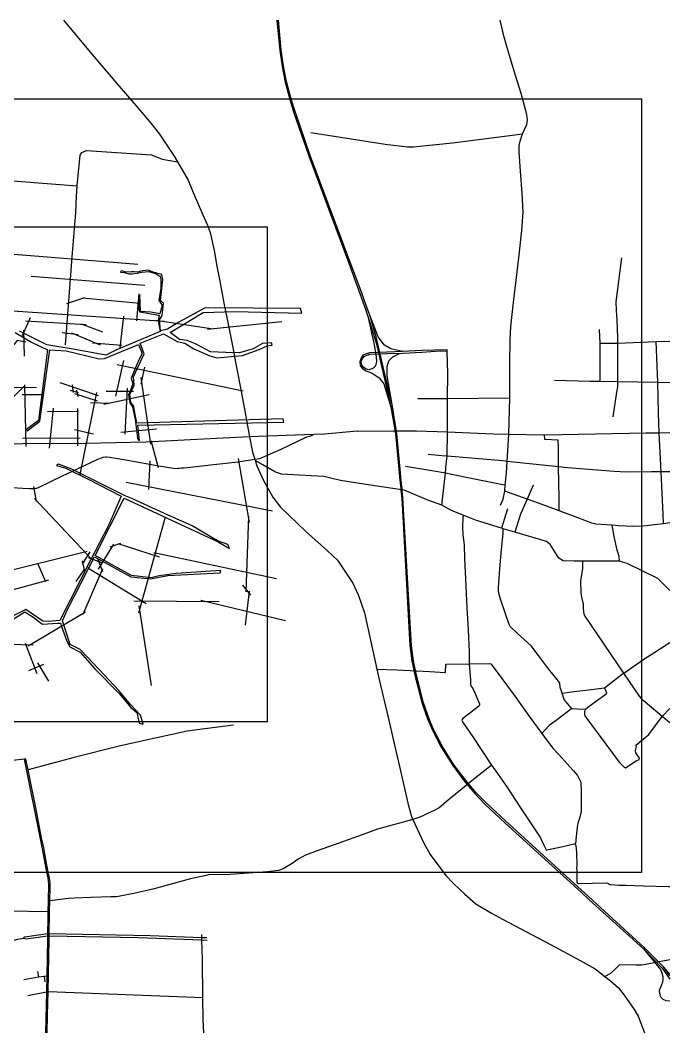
# Model space of a CAD drawing. Header units: metres. Extents: x 8238 to 22220, y -2601 to 6753.
# Drawn here: x 16219 to 22220, y -2601 to 6753 of the extents above; entities that cross this region are included whole.
import ezdxf

# ---------------------------------------------------------------- set-up
doc = ezdxf.new("R2010")
doc.units = ezdxf.units.M
doc.header["$MEASUREMENT"] = 0
doc.header["$XCLIPFRAME"] = 0
for name, color, linetype in [('图框', 6, 'Continuous'), ('底图', 73, 'Continuous'), ('水网', 141, 'Continuous'), ('路网', 2, 'Continuous')]:
    doc.layers.add(name, color=color, linetype=linetype)
picture_1 = doc.add_image_def('image1.jpg', size_in_pixel=(8192, 4266))

msp = doc.modelspace()

# ---------------------------------------------------------------- linework, layer by layer
at = {"layer": '图框'}
msp.add_lwpolyline([(11024.23410658907, 4842.431343234263), (11024.23410658907, 275.9937450204966), (18504.35121945443, 275.9937450204966), (18504.35121945443, 4842.431343234261), (11024.23410658907, 4842.431343234263)], dxfattribs=at)
at = {"layer": '水网'}
for points in [[(16172.29381703201, 3869.410438741499), (16324.77961065725, 3779.37751601002), (16471.83058272383, 3708.218958797399), (16386.78694332705, 3054.672024707135), (16278.64513034466, 2973.013909930829), (16283.61631438718, 2958.733154748159), (16399.19670729851, 3049.384730051388), (16491.42490858165, 3707.384697755042), (16644.41291552887, 3697.972669317213), (16950.02500672627, 3624.81182810734), (16997.77675950481, 3627.992771744029), (17311.84277495614, 3758.73602346587), (17344.80762070569, 3674.893363665091), (17311.84277495614, 3609.017213982938), (17245.03239052987, 3447.668771072175), (17259.76325346355, 3393.882219555147), (17234.75885279046, 3327.922988742241), (17220.75583525107, 3294.943229596829), (17230.75788665842, 3219.989675823192), (17259.77635468065, 3175.100854672026), (17261.73571448179, 3150.819891143648), (17282.52807385847, 3065.277086682501), (17302.87863108096, 2891.986809278547), (17308.89500110957, 2875.956463226234), (17321.59226401173, 2871.882038087235), (17306.51421882503, 3012.501882631681), (18653.72256263788, 3040.312500563218), (18648.8991312104, 3072.44362476829), (17296.71232490113, 3030.281244597747), (17270.87963616941, 3161.229180627677), (17267.7295213032, 3187.040964297543), (17240.00661808275, 3222.925688237243), (17230.55190641188, 3294.869635238836), (17270.8759969424, 3381.748349784059), (17264.59105196339, 3458.787843641534), (17363.34220366948, 3672.440601703245), (17327.06274999468, 3769.108228292957), (17542.72479599283, 3856.713687123091), (17669.70251993218, 3786.226678427018), (17740.24602338532, 3771.122298886592), (17821.87534003786, 3718.760488143424), (17972.03202840162, 3653.308368453465), (18034.51318842312, 3634.176135203685), (18273.35347100009, 3656.329186865943), (18427.77533337404, 3710.772625523561), (18501.34157874936, 3746.016273610585), (18545.68337585602, 3751.050875138724), (18540.6445021918, 3773.203926800983), (18458.00784751365, 3768.169325272844), (18370.3323191714, 3718.828332942212), (18245.36999912851, 3680.564153920626), (18119.39961321477, 3683.584972333105), (17978.31260630838, 3689.62660915812), (17839.24100329866, 3763.134436266672), (17762.65056031022, 3794.350230644399), (17690.09165296052, 3804.419721178711), (17603.42419048911, 3868.864805571852), (17908.77644088084, 4053.137890991755), (18202.03626789292, 4061.193598410347), (18821.08478827553, 4047.497285922116), (18809.78789991187, 4089.425371554564), (17926.97475927253, 4097.488553400151), (17685.55280908208, 3963.183737221523), (17578.89943993091, 3898.597501149576), (17516.22540087998, 3883.459774165706), (17504.78439912829, 3985.715109880199), (17531.48104034283, 4026.363343631033), (17541.88704594399, 4139.409452083636), (17515.19331611099, 4165.285343338736), (17537.93557329883, 4358.507905157515), (17527.74355424358, 4405.355601133779), (17457.72337162879, 4422.123328155663), (17400.22722471237, 4443.82647680922), (17332.50921707961, 4434.251448367548), (17305.67792446713, 4427.229799174005), (17271.18023631722, 4429.144977349148), (17246.26536062767, 4429.144977349148), (17202.18486001761, 4426.59159810096), (17152.99415689462, 4438.720005790819), (17145.3277613573, 4425.314908476895), (17181.74186643015, 4423.400017779727), (17222.62785360496, 4411.909811162971), (17254.57007657573, 4411.909811162971), (17300.56699410884, 4416.378368586243), (17342.73107779608, 4424.676707403793), (17407.89289240434, 4432.33655767038), (17474.97185178101, 4411.271610089868), (17501.8031443936, 4392.760041757603), (17510.74690859776, 4388.929972885351), (17517.13593546825, 4357.651508312148), (17517.13593546825, 4278.290917398815), (17501.16482398286, 4167.22093244904), (17529.35718748253, 4118.377276990679), (17507.89884957019, 4041.802922473812), (17425.13263841183, 4057.117735881591), (17331.12558298523, 4063.243603749084), (17324.9949412297, 4216.392887738765), (17318.23908028053, 4199.565940256928), (17318.64012309268, 4155.555076798191), (17314.63697342458, 4084.263417289708), (17320.24283865082, 4060.257570169865), (17504.03471837228, 4029.050112652999), (17494.44608314882, 3978.013000353414), (17510.8626360154, 3877.188442450016), (17101.68906290142, 3705.276334390277), (17010.51842097612, 3659.216040548694), (16707.29948543489, 3713.464856626816), (16464.01934595313, 3754.484799380997), (16212.01961864857, 3880.383472506771)], [(16118.84667404368, 1198.777554681583), (16261.06766407424, 1286.705276305845), (16337.08238135569, 1242.780081279459), (16424.08756409003, 1173.231975603441), (16563.49106459948, 1183.338550794695), (16591.07058227726, 1183.338550794695), (16599.34400087339, 1153.944216776872), (16648.98669598612, 1017.995889096055), (16676.5662136639, 965.6375280884675), (16773.74158009165, 914.6464122625767), (16908.29835812107, 761.779431630508), (17136.27263680775, 528.8771493110107), (17240.01535222749, 404.0145467561087), (17297.01801996666, 358.4170924315113), (17318.26892194163, 259.6342030059314), (17354.30236387334, 248.5556648290949), (17330.27982663712, 333.4907408810104), (17238.80931240925, 431.3505385743337), (17131.63189457427, 562.4456633202498), (16993.8995270899, 705.9572486727265), (16844.22030530474, 866.5950460642925), (16773.91990221327, 939.0185063045938), (16679.43974728032, 985.2949835726758), (16609.04254075139, 1203.720738218166), (16651.62004062242, 1303.138953937218), (16904.6438463967, 1796.70124056295), (17242.15376199572, 1611.823876469396), (17423.30210724543, 1592.699405124585), (17583.91502254247, 1622.418589238136), (18066.32512706821, 1649.161801501119), (18072.7949447775, 1669.587110618769), (17658.30300536786, 1643.409942460654), (17502.98516531382, 1620.037409288517), (17429.06882630381, 1603.209311894898), (17247.55291913007, 1624.712088409753), (16912.16758423671, 1808.964762894379), (17179.65440583951, 2339.112357250415), (18047.92665119318, 1933.84288925922), (18151.62205666222, 1873.004790840728), (18138.44077657291, 1909.695890460571), (18041.46047271089, 1944.50544682669), (17806.88172491698, 2082.487393602496), (17552.37020315695, 2196.850726071629), (17249.66658215492, 2333.785678114043), (17187.92127382708, 2359.366904459312), (16696.3883551301, 2605.350296430814), (16571.47625641955, 2651.682256945409), (16554.4424906586, 2641.281304322241), (16641.50298964279, 2615.751536531956), (16847.79766541731, 2514.577692906081), (17151.56175715883, 2357.616738633718), (17034.21633916651, 2086.712457192945), (16869.51220490841, 1766.783696656406), (16584.38241094979, 1207.854096339142), (16477.18024637131, 1197.42698322155), (16427.79156930116, 1201.499108536809), (16271.3026260077, 1309.283795350115), (16098.10089677223, 1222.752354181662)]]:
    msp.add_lwpolyline(points, dxfattribs=at)
at = {"layer": '路网'}
for p, q in [((15721.9598590295, 4628.419237721536), (17306.18086563446, 4499.192432243086)), ((16320.26405783149, 4390.491840646544), (17370.76768238132, 4306.161618224229)), ((17315.16466133529, 4224.807942608429), (17292.3277842463, 3976.777995033656)), ((16650.90456859988, 4137.50117337954), (16814.73528838483, 4192.067940082343)), ((16790.90563017816, 4188.099306832941), (17327.07949043868, 4139.485633743229)), ((16107.23899569665, 4072.503843823681), (17548.23312993627, 3972.422991404892)), ((19408.20880643045, 4083.033611029037), (19422.53564486047, 4042.801202115253)), ((19442.61772610014, 4042.645654187189), (19427.24451630143, 4084.744993720785)), ((16238.75046859658, 3839.941935409792), (16314.94059661822, 4005.865302589314)), ((16269.03102053236, 3976.584809843975), (16828.96393799653, 3941.374221722421)), ((16782.07686554629, 3950.158398293832), (16978.41461632785, 3875.005047337443)), ((17172.77408332797, 4020.604297641548), (17139.66803557181, 3727.982493649179)), ((17472.49135467759, 3982.423487228633), (18001.05267996003, 3900.998804556497)), ((17950.17483121319, 3898.829783341964), (18636.00462220632, 3970.147028388922)), ((16259.84270027571, 3650.742340175027), (16253.61671077355, 3888.693022964814)), ((16606.92887772655, 3868.653796748608), (16753.5897246619, 3849.539387132391)), ((16693.01260819169, 3867.060881367594), (16957.640453086, 3755.560254432494)), ((16885.90401103173, 3773.081748667639), (17156.90850942477, 3750.781795767427)), ((19605.50036796136, 3685.849942361122), (19446.92574880039, 3680.417465521139)), ((19448.31720650149, 3669.29331906105), (19608.28338345093, 3674.155271185213)), ((19754.47924499167, 3693.084581279312), (19605.50036796136, 3685.849942361122)), ((19608.28338345093, 3674.155271185213), (19755.73715318134, 3679.030167720397)), ((20164.76945162145, 3709.18743090576), (19930.08573077013, 3701.032229985227)), ((17171.74490994052, 3610.034885964299), (17098.59935920301, 3280.156800681085)), ((17114.3674018234, 3574.026546501438), (18277.69434093125, 3330.994978231785)), ((17367.34972041007, 3549.756794613495), (17333.74582640442, 3391.466542250185)), ((15749.22349180619, 2868.275339590561), (16253.51772379991, 3368.620956180268)), ((16259.64254279236, 3385.175949511118), (16269.69772691349, 2816.863356030022)), ((16584.60440379509, 3406.577246305765), (16938.470461093, 3288.05813243473)), ((16698.05584892828, 3386.224956590217), (16708.78792926611, 3313.304734433593)), ((17333.74582640442, 3452.224434317614), (17423.35596780455, 2836.650751552545)), ((16238.25262234697, 3296.092566484295), (16413.75507087365, 3296.092566484295)), ((16679.81094843137, 3334.752027701994), (16756.00981059763, 3314.377027227485)), ((16721.66642567143, 3304.725817126222), (16930.94381187146, 3237.16763389518)), ((16737.76491010072, 3335.824320495885), (16752.78982257365, 3276.844767094241)), ((16772.41035086557, 2557.190263563302), (16926.60876470338, 3313.737101286708)), ((16991.8470030782, 3207.070128785098), (17408.97301496938, 3295.959464188374)), ((17011.61601183051, 3325.589242656133), (17266.63629752118, 3327.564503725095)), ((17207.32927126391, 3355.219021123892), (17185.58343442075, 2930.52552975266)), ((16867.30173844623, 3220.897243745567), (17047.19964530854, 3214.971173060825)), ((16470.95280117844, 3138.490823837172), (16758.93647692783, 3140.638284204645)), ((16490.65994307236, 2799.563794780639), (16528.12651258521, 3169.990071484237)), ((16748.1912953729, 3166.407233658305), (16747.11626772571, 2821.747319106711)), ((16721.32652187231, 2972.06638257188), (16896.48178814584, 2932.339228207595)), ((17149.99907309736, 2948.303166850994), (17478.16490952542, 2979.908493865631)), ((19331.24254519073, 2956.355909395148), (19668.74096376029, 2959.285878384136)), ((19668.74096376029, 2959.285878384136), (19712.34477681992, 2959.661889182055)), ((16240.99514379236, 2891.538343659602), (16772.90601357911, 2895.832976916572)), ((17427.29870630498, 2869.591413695307), (17493.41108699818, 2620.36757014913)), ((17416.6619737139, 2682.063502802805), (17405.43277497194, 2417.581191529229)), ((18233.95156058401, 2703.837083556748), (18334.40077559487, 2112.630032752408)), ((19719.70301411999, 2572.574177513016), (19723.57695088116, 2530.622541757883)), ((19723.57695088116, 2530.622541757883), (19734.46403862117, 2426.02901091904)), ((19736.56789382128, 2525.851742227212), (19730.90175075969, 2571.679707739153)), ((19746.56438456988, 2425.666074046051), (19736.56789382128, 2525.851742227212)), ((16342.2435330461, 2446.538559046574), (16367.3811294263, 2305.882492279052)), ((17196.88541770226, 2486.50690742), (18549.23380568903, 2222.024596146366)), ((19734.46403862117, 2426.02901091904), (19736.18947019009, 2408.281491940958)), ((19748.40124086058, 2406.933159542387), (19746.56438456988, 2425.666074046051)), ((16351.29356267792, 2335.018383610121), (16879.86434995045, 1771.953987782064)), ((17558.82910318533, 2162.18634607573), (17310.86455074628, 1276.55557942047)), ((18327.75336360954, 2170.744564969908), (18302.85813974566, 1472.713578697352)), ((20720.96619589022, 2238.49418956053), (20664.6051014713, 2061.060819275328)), ((16941.79307531763, 1683.547615353018), (17084.93842899892, 1911.985364940658)), ((17049.92469846457, 1889.347625436436), (17148.7879383614, 1923.304522170743)), ((17122.01268984424, 1918.159529105644), (17503.04776001768, 1795.708579164173)), ((15967.29179467761, 1632.093660010199), (16836.84213654347, 1847.697818470071)), ((16861.62672790745, 1840.907876513025), (16791.77176619728, 1727.28221249138)), ((16846.05811492516, 1788.408938782581), (16970.12591297843, 1742.683269287401)), ((17453.67436770082, 1836.14666652563), (18587.43185982306, 1594.617745557276)), ((16380.25671445008, 1739.052422642009), (16451.3533804029, 1568.557293451275)), ((16814.51547907584, 1686.701536061358), (16731.66483785177, 1568.206282861123)), ((16790.1472152773, 1758.12342308613), (16814.51547907584, 1659.106814078404)), ((16980.29536882648, 1685.779881718918), (16798.25905219593, 1264.712924823689)), ((16843.95318604505, 1693.012827213621), (17382.08858964301, 1363.5372110756)), ((16937.58321755752, 1775.199326482019), (16979.27784096543, 1661.392838823027)), ((21390.21900277166, 1754.904421297018), (21336.95257273084, 1755.26733861037)), ((15945.55178059765, 1437.641267474973), (16482.83924431144, 1583.780113911605)), ((18272.94660542474, 1534.149056318449), (18346.06377019186, 1441.165747274877)), ((18332.76967406645, 1479.355182026629), (18297.81853823608, 1163.25304062682)), ((17268.65752418083, 1389.895202871063), (18057.39591977198, 1381.987834080239)), ((17316.41728325875, 1344.153434610111), (17429.84834872093, 606.1276519917883)), ((17888.56926920102, 1395.166686238954), (18669.39307397534, 1208.024570769921)), ((16292.42833857494, 973.0872319656191), (16823.06402323092, 1287.950630832172)), ((15187.2911830442, 1013.176033604657), (16338.32554128906, 983.8294209283195)), ((16266.30523953098, 999.1899433318758), (16372.43237646215, 718.5861554924049)), ((16298.95929529727, 744.6888668586034), (16436.10865862097, 803.4200393021455)), ((16377.33004811988, 818.1026886740001), (16480.19207061268, 648.4354960104683)), ((20440.12940819142, -233.2245677741012), (20207.74996692082, -422.8449376629432)), ((19982.30568933068, -574.0336599209113), (19944.53500627121, -592.399095783825)), ((21405.01336458092, -1306.582842467236), (21476.61401919043, -1371.771677879034)), ((21468.66582144005, -1341.510095755919), (21405.02447702131, -1283.306577429059)), ((22219.50777823059, -1928.077641419018), (21995.73025303101, -1971.700525985914)), ((16379.27230993984, -2036.23800310574), (16388.26687907008, -2085.768321287236)), ((22219.50777823059, -2058.359923906042), (22161.21781101031, -1993.03163203958)), ((16439.34025407163, -2077.591037087958), (16445.2959212414, -2129.492645674269)), ((21927.31326243049, -2446.638844055939), (21987.29375203094, -2600.858939399826))]:
    msp.add_line(p, q, dxfattribs=at)
for points in [[(16618.42372279009, 6753.471749077203), (16681.22643784014, 6680.131604008028), (16899.79111391073, 6418.562361405347), (17112.97907094983, 6169.253316301038), (17291.52434661006, 5962.34021799278), (17426.48813421046, 5801.101912245271), (17504.71230363054, 5701.071438746177), (17642.65943099139, 5498.938068205141), (17672.22592971986, 5446.784337367048), (17769.26305965101, 5275.594208683004), (17817.03033357067, 5160.941401855205), (17906.60911413049, 4956.703231165768), (17948.40960842138, 4861.165896846098), (17973.48988498142, 4793.092128214077), (18010.51473309984, 4625.878586840467), (18034.40387623152, 4482.563728544046), (18063.06866553007, 4341.636268591159), (18103.66681384994, 4123.071538983029), (18127.55605708016, 4006.017785710865), (18183.09332925966, 3730.437478285865), (18208.17360583087, 3593.084001067677), (18248.18179370044, 3389.753155889106), (18289.98228799132, 3160.444531440851), (18337.76057424163, 2903.655410699197), (18366.42536355136, 2763.925498040975), (18386.09558372153, 2698.74134532793), (18389.90264561167, 2686.140065787011), (18404.64134511119, 2637.316961137229), (18465.5554364617, 2499.975549695199), (18552.74083769088, 2347.104889170849), (18624.99832761986, 2254.245166116976), (18854.30532939126, 2034.485623775166), (19059.13312749145, 1852.6475406104), (19148.712008161, 1764.26379750541), (19291.43468157155, 1553.17218188534), (19345.17974744132, 1439.707328852382), (19398.92481329991, 1278.475862850551), (19453.86091249017, 1025.277238930226), (19514.50780473044, 756.9439846022287), (19533.28742791107, 673.843677169294), (19620.47282914026, 298.8296499127755), (19683.76908726012, 31.30271229532082), (19732.73850694066, -182.4815033691702), (19802.00154467067, -491.8229917291319), (19834.25074661104, -602.8842936790315), (19846.54050460038, -629.32430649444), (19945.32539109094, -841.7621387945255), (20005.03713644994, -954.025740774232), (20150.15328929154, -1148.404528032872), (20221.80960623128, -1221.25361343089), (20326.31629809132, -1320.683361827279), (20427.23857731139, -1408.759497247985), (20571.75355716003, -1495.953652949887), (20675.05800315132, -1551.188342173933), (21118.15413495107, -1786.471141388989), (21391.65501033096, -1932.174476259271), (21531.39434400154, -2011.006294980994), (21621.32932330063, -2080.532757542911), (21673.51594454003, -2120.887786846957), (21745.18347402057, -2186.564760745852), (21798.92843977129, -2253.44668330194), (21889.68724131165, -2384.8249927609), (21927.31326243049, -2446.638844055939)], [(18590.13400625018, 6753.471749077203), (18617.5176532506, 6473.222949666087), (18638.10059518134, 6326.229820631095), (18665.68557568034, 6182.584217722644), (18711.74954280024, 6010.774381396011), (18742.27341329073, 5906.605588327278), (18885.80869639991, 5501.285088024218), (19255.86806590063, 4510.505656784051), (19408.20880643045, 4083.033611029037)], [(19427.24451630143, 4084.744993720785), (19359.50658586202, 4273.630175327999), (19268.52513507148, 4519.867222512723), (18902.16160293994, 5496.007500997396), (18758.41468292055, 5909.821505172761), (18725.45298337145, 6014.223800685839), (18679.043929921, 6186.163369157934), (18652.88384455023, 6329.925754130934), (18630.8203451815, 6480.264678767068), (18604.22885503014, 6753.471749077203)], [(20657.06876476994, 2271.927760172752), (20680.36794746993, 2329.850061102421), (20696.93229071004, 2402.914395355736), (20698.27929864032, 2457.648163030972), (20710.22387020057, 2571.705590466154), (20717.86041906988, 2677.207764438005), (20732.4654689501, 2928.845248147962), (20739.33395800134, 3152.354516615276), (20740.68086582003, 3264.006886540097), (20741.87199927075, 3361.748917195131), (20743.66420557117, 3588.079364199308), (20746.05758489063, 3798.881468214212), (20752.02436451009, 3924.283105724142), (20780.68905369146, 4173.300769800902), (20805.02349532163, 4375.347765324288), (20824.28185443161, 4559.660281436168), (20854.13767705066, 4811.076618840103), (20866.68342161132, 4981.261926755891), (20854.73885005107, 5155.041478655418), (20839.81083862064, 5358.67335983098), (20829.05740049993, 5539.01962065103), (20827.26519418089, 5595.15458237764), (20839.20976574114, 5636.94804119796), (20860.70552955149, 5703.833424332202), (20897.73037766991, 5790.416805595742), (20905.48936361028, 5832.82037376205), (20898.33155067032, 5882.382213500445), (20847.56982456101, 6076.468735038885), (20797.40927144094, 6234.715027570841), (20736.35051814048, 6436.756562270341), (20690.36443821108, 6596.200530132396), (20655.87773146061, 6742.898633177974), (20653.3984411112, 6753.471749077203)], [(18905.14494269108, 5715.14096519223), (19589.61508489167, 5607.551230100099), (19796.98102436168, 5582.615324311075), (19853.10835709004, 5582.615324311075), (19910.7940343502, 5589.630543472828), (20212.49217566056, 5620.803862167173), (20717.65999471164, 5686.288692182046), (20860.70552955149, 5703.833424332202)], [(16637.51002981013, 3753.978550691915), (16702.44389008125, 4603.810171435237), (16732.21071308991, 4974.234106874209), (16739.93626158079, 5129.691455037915), (16746.73787578148, 5223.195009655436), (16773.00928576058, 5505.629163296078), (16788.43815789139, 5530.992897624266), (16832.54303187085, 5549.730516845943), (17433.38996058097, 5508.948765037231), (17530.41597806988, 5470.358595200931), (17672.22592971986, 5446.784337367048)], [(14319.39414293086, 5405.821469537099), (14443.54883009149, 5384.257313836016), (14848.47343009105, 5325.309391737101), (14896.0291672009, 5325.815032957238), (15550.09787598019, 5328.43443203729), (15753.55654138094, 5305.042011960992), (16190.11815799167, 5266.063450132147), (16746.73787578148, 5223.195009655436)], [(21696.11384215159, 3090.072328547598), (21731.8251197706, 3317.772032387671), (21738.98293271056, 3366.740404237179), (21740.1518412712, 3415.449774185312), (21740.28539077146, 3771.61532007542), (21740.29650320997, 3819.80751924275), (21734.32982371142, 3985.817386190989), (21727.16079822136, 4070.612480166018), (21725.84722772008, 4152.607448114198), (21777.32135133026, 4559.102781032328)], [(19422.53564486047, 4042.801202115253), (19430.63971710158, 4018.996328245965), (19507.38332910044, 3774.182388247107), (19613.00326721137, 3318.342535906122), (19642.18012977158, 3182.549329275847), (19685.09377019061, 2931.671560166055), (19719.70301411999, 2572.574177513016)], [(19730.90175075969, 2571.679707739153), (19696.94934213115, 2934.705290452694), (19654.02448914153, 3202.618771267706), (19625.21503790049, 3327.119758505491), (19507.58375346986, 3827.794193505892), (19447.98333273036, 4029.0576056001), (19442.61772610014, 4042.645654187189)], [(19930.08573077013, 3701.032229985227), (19754.47924499167, 3693.084581279312), (19643.76089939056, 3716.590569800814), (19585.34039953118, 3752.063596705557), (19526.21861460013, 3828.559210275882), (19447.98333273036, 4029.0576056001)], [(19430.63971710158, 4018.996328245965), (19485.87645285157, 3769.450056327624), (19508.12916404148, 3648.432233600528), (19511.61346460087, 3599.748069604044), (19500.48160285083, 3560.10068050737), (19475.44577605044, 3535.752218025853), (19440.66964529035, 3523.928031202057), (19410.06788761122, 3531.577431126148), (19389.89680674067, 3546.889187471126), (19373.90019905148, 3567.750102672842), (19369.72572587011, 3601.135358562344), (19382.93931806041, 3632.433235543896), (19398.24575311085, 3649.819527987973), (19448.31720650149, 3669.29331906105)], [(21577.73662268138, 3418.14642449806), (21577.87027230067, 3493.758391331998), (21576.25606524153, 3768.63327275787), (21571.90349268122, 3897.444492857088)], [(16272.16512279992, 3780.349191517686), (16191.99946406064, 3793.863805931178), (16147.81680299109, 3741.315303993062), (15995.59849953046, 3573.752928945818), (15815.79531567125, 3469.008147897781), (15804.50747931143, 3450.7404008304), (15715.4629968903, 3359.168991936022), (15700.60186032159, 3342.055240880349), (15498.75740197068, 3127.073399921996), (15499.29170010006, 2836.849906245363), (15501.15078129014, 2668.456883184262), (15499.20270048035, 2517.476964832866), (15498.75740197068, 2483.329798715772), (15501.76296661002, 2261.751200961066)], [(21576.25606524153, 3768.63327275787), (21740.28539077146, 3771.61532007542), (22093.73586715153, 3785.060368802049), (22219.50777823059, 3789.834701570333)], [(22163.25489145098, 2101.896091575851), (22159.50349189108, 2185.965313018882), (22139.07632433018, 2582.11581423285), (22122.35610659001, 2941.615249375929), (22116.51186415134, 3127.099283802905), (22109.19817671133, 3409.33031098044), (22093.73586715153, 3785.060368802049)], [(19446.92574880039, 3680.417465521139), (19385.72233354999, 3660.256538757705), (19368.33416806115, 3634.520587443957), (19355.82186094997, 3599.047895672847), (19360.68650675891, 3560.10068050737), (19380.15630255965, 3535.064990057727), (19414.93253343133, 3513.50407713803), (19470.58113024151, 3494.030646497035), (19535.25773360161, 3450.909000233864), (19577.68162576994, 3395.263275729143), (19642.18012977158, 3182.549329275847)], [(19654.02448914153, 3202.618771267706), (19610.37612621067, 3467.594872485497), (19608.28338345093, 3555.925885437173), (19625.67144883005, 3608.084631517646), (19661.14896476036, 3643.55734905426), (19722.35248012049, 3673.468152171118), (19755.73715318134, 3679.030167720397), (19928.56062347023, 3685.435082057142)], [(19928.56062347023, 3685.435082057142), (20011.0818032599, 3691.852825612877), (20102.83131387038, 3699.424556966056), (20164.39102799026, 3696.688901487389)], [(20167.75289148046, 2949.484767559101), (20167.14060605084, 3259.248864502297), (20168.74360055057, 3490.828296487336), (20164.39102799026, 3696.688901487389), (20164.76945162145, 3709.18743090576)], [(21155.07877088105, 3428.064617975731), (21483.51584556094, 3419.715234439006), (21577.73662268138, 3418.14642449806), (21740.1518412712, 3415.449774185312), (22109.19817671133, 3409.33031098044), (22219.50777823059, 3407.500881693908)], [(14176.31517066015, 3360.193173345295), (14278.13915931014, 3358.741083740839), (14635.24092319002, 3362.332364905276), (14941.65894827014, 3361.852687866078), (15625.33880577003, 3358.741083740839), (15715.4629968903, 3359.168991936022), (16370.60050214035, 3362.332364905276)], [(19891.48011303088, 3258.470940664061), (20167.14060605084, 3259.248864502297), (20740.68086582003, 3264.006886540097)], [(19331.24254519073, 2956.355909395148), (19030.39045100054, 2930.012103014277), (18929.535046631, 2926.174587341142), (18337.76057424163, 2903.655410699197), (17851.5839151903, 2878.659982657642), (17383.40750683052, 2855.959358994034), (16822.06780517986, 2841.633766650804), (16243.36236316105, 2839.598314332427), (15667.16152495099, 2836.849906245363), (15499.29170010006, 2836.849906245363), (15079.55041330075, 2836.849906245363), (14944.55328838108, 2832.766061867704)], [(16044.01139620086, 2441.832106317044), (16244.75382084166, 2431.694231830188), (16304.0091552916, 2427.027233102009), (16342.59254814079, 2428.194040916045), (16362.86374109005, 2428.971912852139), (16374.16268990142, 2431.694231830188), (16395.60289150057, 2439.88754115405), (16609.98188185086, 2545.907067197957), (16755.37634625984, 2613.333363177837), (16936.62675022101, 2699.091348671005), (16969.75543671986, 2711.562876467244), (16986.90974041028, 2717.020813352079), (17006.40176110109, 2719.367424980854), (17017.70070990128, 2720.14519852784), (17046.15396239003, 2717.409758342081), (17196.22376069007, 2692.466586940107), (17482.32594283065, 2640.622856157949), (17653.05667036166, 2612.944421442808), (17678.00339741027, 2613.735246337136), (17686.96462922124, 2615.679838665878), (17709.18400309002, 2618.013373189257), (17732.96182159102, 2619.582082250738), (17763.36315490072, 2621.526675500558), (18006.19549786253, 2649.205129297101), (18231.88464957056, 2674.148213987821), (18365.96895261994, 2695.578024462913), (18386.09558372153, 2698.74134532793), (18433.01671040011, 2704.160335498979), (18628.68295244081, 2792.252514112392), (18868.40951858042, 2904.122128368006), (18904.65509433066, 2913.469427150325), (18929.535046631, 2926.174587341142)], [(19712.34477681992, 2959.661889182055), (19880.63757517142, 2961.126873980859), (20167.75289148046, 2949.484767559101), (20587.68339010095, 2932.462405315251), (20732.4654689501, 2928.845248147962), (21063.52968464, 2921.675995400292), (22001.76370730018, 2942.017143137869), (22122.35610659001, 2941.615249375929), (22219.50777823059, 2943.413409280242)], [(20114.90953504993, 2271.875879380503), (20146.45745192049, 2567.868185286061), (20155.51879580086, 2652.861029522144), (20164.63590210071, 2725.12348668708), (20167.75289148046, 2949.484767559101)], [(21198.60469675018, 2221.083986909246), (21199.2726444914, 2338.846935327282), (21193.04987830995, 2627.373515070998), (21192.10371911107, 2809.404333847226), (21188.51920636138, 2872.70937500766), (21064.308856891, 2878.672924336163), (21063.52968464, 2921.675995400292)], [(22219.50777823059, 2582.87800617714), (22139.07632433018, 2582.11581423285), (22049.58654341986, 2581.260167887085), (21816.09395600995, 2578.044994815835), (21705.62048454164, 2583.658519427409), (21276.26123072161, 2618.648668273934), (21193.04987830995, 2627.373515070998), (20717.86041906988, 2677.207764438005), (20676.11558708129, 2681.589678117656), (20164.63590210071, 2725.12348668708), (20114.77588543063, 2729.362827252713), (19988.7733296412, 2742.858632577234)], [(21336.95257273084, 1755.26733861037), (21235.12868418126, 1758.313722665538), (21194.34122393048, 1783.864276738954), (21119.10039425036, 1906.886210184195), (21082.07544602035, 1937.933603157406), (20788.26994025102, 2023.933276177035), (20681.42553139059, 2056.017976028961), (20664.6051014713, 2061.060819275328), (20433.72854263103, 2130.37712481909), (20312.36798339104, 2179.768692072597), (20209.23052435136, 2221.745143727982), (20114.90953504993, 2271.875879380503), (19985.89020208036, 2319.673454525997), (19766.73556555016, 2412.831779682194), (19639.53076389013, 2430.747890725383), (19394.10461725062, 2466.580306790886), (19179.12445389991, 2502.412826027838), (19024.45710881008, 2538.828740947997), (18797.53237390099, 2549.588936345303), (18631.52163024014, 2558.547028792673), (18578.3777373801, 2578.25252309267), (18460.73524041054, 2646.327115676017), (18389.90264561167, 2686.140065787011)], [(20691.71144614136, 2459.411203756113), (20323.25507115154, 2533.461588070844), (20146.45745192049, 2567.868185286061), (20040.23634082032, 2586.004989320994), (19779.87117043091, 2631.98870664055)], [(20958.6444690316, 2457.648163030972), (20901.96051317034, 2329.046196553041), (20841.00197206205, 2190.70998373779), (20788.26994025102, 2023.933276177035)], [(19736.18947019009, 2408.281491940958), (19743.1469588629, 2337.057912857388), (19819.01118642045, 976.7717844421277), (19836.93354992149, 834.8211111520649), (19864.00645717001, 703.6954698107438), (19932.53477240121, 440.8260853301035), (19981.86039084149, 297.9222879429581), (20031.17499693995, 187.4241855960572), (20106.34905186063, 36.09843334287871), (20214.19538234128, -132.9954865173204), (20326.2049734625, -282.0879776527872), (20418.04358380987, -391.4274444676703), (20509.04725949047, -487.4292552046244), (20696.05290627061, -661.1040464172837), (21405.01336458092, -1306.582842467236)], [(21405.02447702131, -1283.306577429059), (20703.4779183208, -641.6369984139455), (20519.5001611705, -474.740503754816), (20429.1644332516, -382.1343731157249), (20340.5095870099, -276.2036864709807), (20226.34027817054, -124.8557358210673), (20120.49769081129, 44.82147023698781), (20038.42190962983, 202.1745232843096), (19996.85517701087, 299.5684552221792), (19945.24750389112, 446.4126513252267), (19877.05316253146, 714.1298936802195), (19851.16017617052, 836.2080919380533), (19835.25266823126, 974.9570783158997), (19755.11375530017, 2338.017187955906), (19748.40124086058, 2406.933159542387)], [(22219.50777823059, 2111.450084895478), (22184.47244381113, 2104.3332899526), (22163.25489145098, 2101.896091575851), (21969.61461741989, 2079.676512352773), (21878.84470345033, 2074.892944834312), (21747.46552871121, 2083.254483559285), (21686.97451097099, 2087.350906262291), (21536.06977799116, 2097.592143815127), (21499.04492987087, 2107.146357255173), (21304.99279478146, 2182.361430367106), (21198.60469675018, 2221.083986909246), (21007.4580142214, 2290.647413812228), (20901.96051317034, 2329.046196553041), (20696.93229071004, 2402.914395355736)], [(20312.36798339104, 2179.768692072597), (20308.30483484035, 2152.54491426202), (20306.25654184027, 2073.609585947939), (20308.30483484035, 1999.108194701024), (20318.89128602063, 1908.221547741094), (20324.02313096216, 1780.753067140118), (20335.64494120097, 1526.377619721112), (20345.8863060805, 1324.428753002197), (20356.82905613026, 1120.759247242124), (20367.08153345017, 917.4429102592403), (20365.36721432162, 807.4188880828442), (20377.33401076077, 655.6967197220074), (20379.18197951047, 619.5325106509263), (20382.81094201049, 605.04093116906), (20399.4754974409, 578.7021008405136), (20414.45907107136, 546.8027077872538), (20462.78286801046, 437.8318968123058), (20462.78286801046, 427.4364053305471), (20459.39877962088, 419.2315979573177), (20426.30353056034, 392.646851557889), (20307.55899990117, 301.7978104228387), (20301.28057140065, 293.8264540360542), (20300.06721308036, 284.1569481991464), (20312.63518251991, 263.6126536788652), (20400.83361781156, 131.6894218689995), (20573.35655165976, -128.2386444121366), (20627.30194177991, -204.2562816011487), (20715.41137744067, -330.0439962128876), (20842.17088062084, -521.9958382978803), (20951.92074203072, -688.6584664470283), (21025.50291490136, -800.4698075720806), (21035.59961783094, -820.6753462039632), (21057.60745488992, -869.0051860007223), (21077.38889958104, -910.9841559989146), (21084.95867369091, -911.5284736760658), (21231.04321062146, -879.6068241222528), (21336.09541316098, -856.9259489447576), (21346.19211609056, -856.9259489447576)], [(21753.91084403126, 1755.928470687126), (21751.67333922116, 1799.575739690219), (21734.36316103069, 1856.303206852754), (21705.09729884146, 1982.903798644082), (21686.97451097099, 2087.350906262291)], [(21441.82667590072, 386.8529345073039), (21364.12569215102, 388.4601796978386), (21322.62573429151, 391.4414172420511), (21316.34740591003, 394.4485337008955), (21305.01501966035, 403.0940704272361), (21244.70210130094, 477.1322229310171), (21225.82236605091, 535.12392503547), (21219.45483780047, 554.6965905419783), (21208.56785018137, 590.0049852376105), (21203.49166755146, 630.005915160873), (21192.28181849001, 648.4509068253682), (21099.28551213024, 761.9863016089657), (21007.75855066022, 883.7278398658382), (20939.54198442167, 974.2830480179982), (20810.25555244042, 1091.321228352957), (20746.50288339099, 1150.962071355548), (20735.61579564167, 1169.550406990223), (20699.78208096093, 1278.527622926165), (20660.20797903044, 1396.398348285467), (20643.35421178071, 1446.927721919142), (20637.22054533986, 1479.101749205147), (20637.22054533986, 1512.844312645146), (20650.50091228029, 1683.723518980783), (20666.02999659022, 1862.875644413871), (20681.40320640011, 2010.580832195119), (20681.42553139059, 2056.017976028961)], [(22219.50777823059, 1485.19452883082), (22213.28189506149, 1490.781300974195), (22108.0070432811, 1595.159460734226), (21827.5153418812, 1733.229894810472), (21784.01164090028, 1748.189462005277), (21753.91084403126, 1755.928470687126), (21434.57976321085, 1755.928470687126), (21415.49960359139, 1755.487793685985), (21390.21900277166, 1754.904421297018)], [(22219.50777823059, 263.7480151253985), (22149.96341207018, 321.5645442103268), (22070.18069790071, 387.9028661191696), (21974.52381312055, 467.7738143826136), (21939.02407230018, 508.2020452140132), (21795.12137789046, 721.3757448020624), (21433.12153075962, 1257.683601205354), (21425.24010777055, 1283.323941009235), (21423.25858952058, 1327.695479110465), (21421.28828383004, 1360.245044122101), (21408.47534014983, 1422.376001072698), (21400.5828046999, 1464.777625005808), (21398.61249902053, 1571.28151011013), (21417.13603552012, 1688.299539297936), (21415.49960359139, 1755.487793685985)], [(21225.82236605091, 535.12392503547), (21228.56083168043, 536.5756852530175), (21332.46645065164, 550.8986249110894), (21444.13095546095, 565.2346369038569), (21616.72076415969, 584.3406024576396), (21784.52371414146, 713.9225130538688), (21795.12137789046, 721.3757448020624), (21979.78930765903, 851.2702143728965), (22082.50379321119, 915.1745093172648), (22186.40941220103, 982.0605112771736), (22219.50777823059, 1004.702678195317)], [(19514.50780473044, 756.9439846022287), (19700.63396694092, 751.3314003251726), (20001.37473652093, 735.9970873902784), (20146.44633949129, 727.4680076559307), (20149.50756643107, 803.4783940120833), (20365.36721432162, 807.4188880828442), (20552.86260936176, 810.2057832475984), (20566.93346123164, 807.6910844926024), (20579.2007941003, 792.1753158058272), (20677.30672052084, 659.4427266708808), (20790.27368337056, 504.1708382052602), (20918.56940630032, 326.658441012376), (21038.66084477072, 163.3415633776458), (21135.53108789167, 31.06934902549256), (21193.46173937013, -30.21213694789913), (21271.73045868008, -115.3421601377194), (21326.55533335125, -177.0117801477899), (21365.87344871042, -224.6312206758885), (21389.31729333056, -265.7439737826353), (21396.89817989012, -284.8616899469634), (21400.50491752988, -381.1753075191518), (21400.861116271, -555.7459422078681), (21398.33418745129, -573.4245204589097), (21384.26333559072, -618.514980322565), (21371.63970385073, -663.2425466742134), (21364.07002984127, -701.4766126730246), (21353.24981696112, -816.890853282879), (21351.46862297086, -838.2368749039015), (21346.19211609056, -856.9259489447576), (21351.72470965004, -872.1545461126369), (21357.33519041119, -935.920058754622), (21360.89737815922, -1060.13225458085), (21359.37237096159, -1081.050103714573), (21362.43359791068, -1105.272819094243), (21362.68968458986, -1205.50701316481), (21364.21469178004, -1215.965936604771), (21371.72880359134, -1221.331354510854), (21502.23980644113, -1219.555897257174), (21633.17378279148, -1216.808267978835), (21648.2241311702, -1220.359416117309), (21664.57703772141, -1230.144299577805), (21672.72555973148, -1232.230835929862), (21749.13529794989, -1235.989327835734), (21816.57259183144, -1237.233416730887), (21978.43118729023, -1243.713539727847), (22208.01650062157, -1248.573571485816), (22219.50777823059, -1249.02619146218)], [(21616.72076415969, 584.3406024576396), (21634.42057854077, 538.6885130676673), (21633.61908128997, 526.6727349009597), (21462.20929358108, 403.3274406722048), (21441.82667590072, 386.8529345073039), (21433.37751734024, 366.4770281660604), (21430.9730255804, 341.6421961678425), (21435.77089664107, 326.4251887729624), (21751.37280278048, -99.71084190893453), (21797.02490882156, -148.5748922609491), (21810.6504622004, -152.57989301614), (21909.1681495714, -90.09362167946529), (21937.20954099065, -77.27484613226261), (21940.40441755159, -65.25965076766443), (21905.96216056077, -15.60473217198159), (21901.96578674158, 6.831531712436117), (21911.57264131075, 42.87727947218809), (21907.5651550605, 57.29033903602976), (22026.92197116046, 153.4130321770208), (22149.96341207018, 321.5645442103268), (22219.50777823059, 393.4813121539773)], [(21316.34740591003, 394.4485337008955), (21169.29428469157, 282.9904579041759), (21106.73274907051, 236.7949889857555), (21038.66084477072, 163.3415633776458)], [(18189.56096958136, 241.6037281254539), (17923.22911968035, 205.7778327126289), (17761.99392209155, 186.6593925991328), (17145.71812125994, 50.51148506917525), (16706.20650220988, -60.56770905700978), (16291.26308647124, -172.9809102270519)], [(16270.80258160038, -72.20698971895035), (16256.76516715949, -73.82711405900773), (15104.46370292036, -206.4855461976258)], [(16256.76516715949, -73.82711405900773), (16417.7220532014, -887.4091167509323), (16458.88793707033, -1099.064895359683), (16473.41519987164, -1170.747915320913), (16479.23721743142, -1231.777210697881), (16477.13326212158, -1382.437807427137), (16475.74170431076, -1481.658925086143), (16474.87343232101, -1544.177142768982), (16472.06819193018, -1686.604439302697), (16471.71199319092, -1704.540617097053), (16471.08859532093, -1736.084400099586), (16464.44285563146, -2073.573602207354), (16461.49285319028, -2223.498298813938), (16454.06111159129, -2600.858939399826)], [(16468.06100678024, -2600.858939399826), (16472.0459670606, -2436.284792736056), (16477.53401074139, -2220.504750039778), (16486.01650663046, -1736.149084539036), (16486.63990450045, -1704.074072142015), (16486.98499082168, -1685.723212337936), (16490.92570231063, -1481.931071457337), (16492.87378312042, -1380.727059421013), (16495.21150012081, -1259.382350842817), (16494.73286430118, -1215.797400392941), (16490.8589275605, -1171.719857587362), (16463.25172218075, -1036.103748734458), (16437.58138506999, -893.2153760179644), (16415.78508483013, -800.2236385847208), (16365.41299490025, -538.1840151561191), (16291.26308647124, -172.9809102270519), (16270.80258160038, -72.20698971895035)], [(20573.35655165976, -128.2386444121366), (20492.89477731055, -192.2930792922852), (20440.12940819142, -233.2245677741012)], [(20207.74996692082, -422.8449376629432), (20176.99233474163, -447.4577793845674), (20130.70571837155, -490.4490968779428), (20090.3968939404, -521.6200491971103), (20043.2197806905, -547.9046274170977), (19982.30568933068, -574.0336599209113)], [(19846.54050460038, -629.32430649444), (19690.00296588009, -672.5871602291008), (19518.31496672099, -719.2845966046442), (19377.38449961086, -772.4361171879572), (19161.80316329142, -849.4736573708943), (18962.65262069134, -919.2140735838329), (18853.37018253049, -961.0243346871575), (18785.59891478112, -995.7711967340438), (18730.06164260162, -1037.58120083611), (18647.65178744076, -1087.737658597878), (18606.44135369127, -1101.475475103943), (18503.13680760143, -1115.213393009151), (18328.7660051207, -1126.553542308858), (18159.77192170126, -1140.291432544472), (17957.32629036112, -1142.676129302359), (17936.43159943027, -1147.45845894271), (17793.70882590068, -1179.107152473996), (17566.7840909916, -1241.808362004696), (17455.70944653032, -1270.476092624827), (17267.6018661703, -1314.657017662073), (17141.00924982084, -1340.343757617171), (17104.57446225127, -1344.516909612226), (17057.39724889165, -1345.709238496958), (16873.47515405109, -1352.279866054072), (16722.39232170163, -1357.658279077965), (16666.25397665007, -1361.831425272277), (16492.87378312042, -1380.727059421013), (16477.13326212158, -1382.437807427137)], [(19944.53500627121, -592.399095783825), (19909.45823896257, -607.6150783620541), (19846.54050460038, -629.32430649444)], [(22219.50777823059, -2075.394798227004), (22161.21781101031, -1993.03163203958), (21987.22543217009, -1815.811497814837), (21468.66582144005, -1341.510095755919)], [(21476.61401919043, -1371.771677879034), (21976.21590735158, -1826.632721759728), (22149.06170263095, -2003.632430052268), (22219.50777823059, -2104.91094268288)], [(15245.63914428046, -1467.636327507789), (15931.58984390041, -1472.04265540454), (16475.74170431076, -1481.658925086143), (16490.92570231063, -1481.931071457337)], [(15923.17402266106, -1813.427046473021), (16198.31132998085, -1735.734404862276), (16245.17679436272, -1727.919823262724)], [(17944.09037318034, -1723.733862813911), (17897.3473458807, -1724.628023992641), (17418.65126108145, -1705.655173457111), (16486.98499082168, -1685.723212337936), (16472.06819193018, -1686.604439302697), (16261.1066272906, -1717.241052632104), (16245.17679436272, -1727.919823262724)], [(16245.17679436272, -1727.919823262724), (16275.5559027805, -1732.701928209863), (16471.71199319092, -1704.540617097053), (16486.63990450045, -1704.074072142015), (17311.75108979037, -1720.208848537295), (17897.97074374137, -1742.603074219893), (17944.86964556156, -1744.391393804806)], [(17914.74725956051, -2600.858939399826), (17910.21585175162, -2480.241203189246), (17906.33080256125, -2276.008355772938), (17904.23795968993, -1926.070574690937), (17897.97074374137, -1742.603074219893), (17897.3473458807, -1724.628023992641), (17896.27864951035, -1693.110202382202)], [(21976.21590735158, -1826.632721759728), (22133.81092989026, -2017.187774499762), (22146.54588625906, -2046.825711242738), (22154.14899771055, -2079.884765614174), (22154.58308365149, -2109.133758947603), (22151.59974390036, -2133.250866864226), (22141.87045227131, -2157.795530180796), (22129.58079439169, -2187.471941664233), (22123.19104127167, -2209.917189514614), (22123.64745220123, -2232.375216749846), (22127.8441502708, -2252.850562317646), (22138.05217784038, -2272.19843232946), (22156.7315888307, -2290.107777847326), (22182.10128937988, -2303.546383910696), (22219.50777823059, -2307.025450508925)], [(21995.73025303101, -1971.700525985914), (21959.31759023992, -1975.277332197758), (21908.55596425151, -1975.873466469696), (21755.25785196153, -1974.499851857196), (21715.2496640808, -2012.120707380935), (21672.84799679136, -2054.523547239485), (21621.32932330063, -2080.532757542911)], [(16252.62413140153, -2107.48790978489), (16388.26687907008, -2085.768321287236), (16439.34025407163, -2077.591037087958), (16464.44285563146, -2073.573602207354)], [(16288.22408440103, -2255.883028899203), (16461.49285319028, -2223.498298813938), (16477.53401074139, -2220.504750039778), (16481.50805956078, -2219.766094162013), (17906.33080256125, -2276.008355772938)]]:
    msp.add_lwpolyline(points, dxfattribs=at)

# ---------------------------------------------------------------- pictures from other files: only their frames are drawn
at = {"layer": '底图'}
image = msp.add_image(picture_1, insert=(8237.789893235813, -1119.565040819835), size_in_units=(13722.243944476, 7145.885335343582), dxfattribs=at)
image.set_boundary_path([(-0.5, -0.5), (8191.500000000001, 4265.5)])
image.dxf.clipping = 0

doc.saveas('drawing.dxf')
